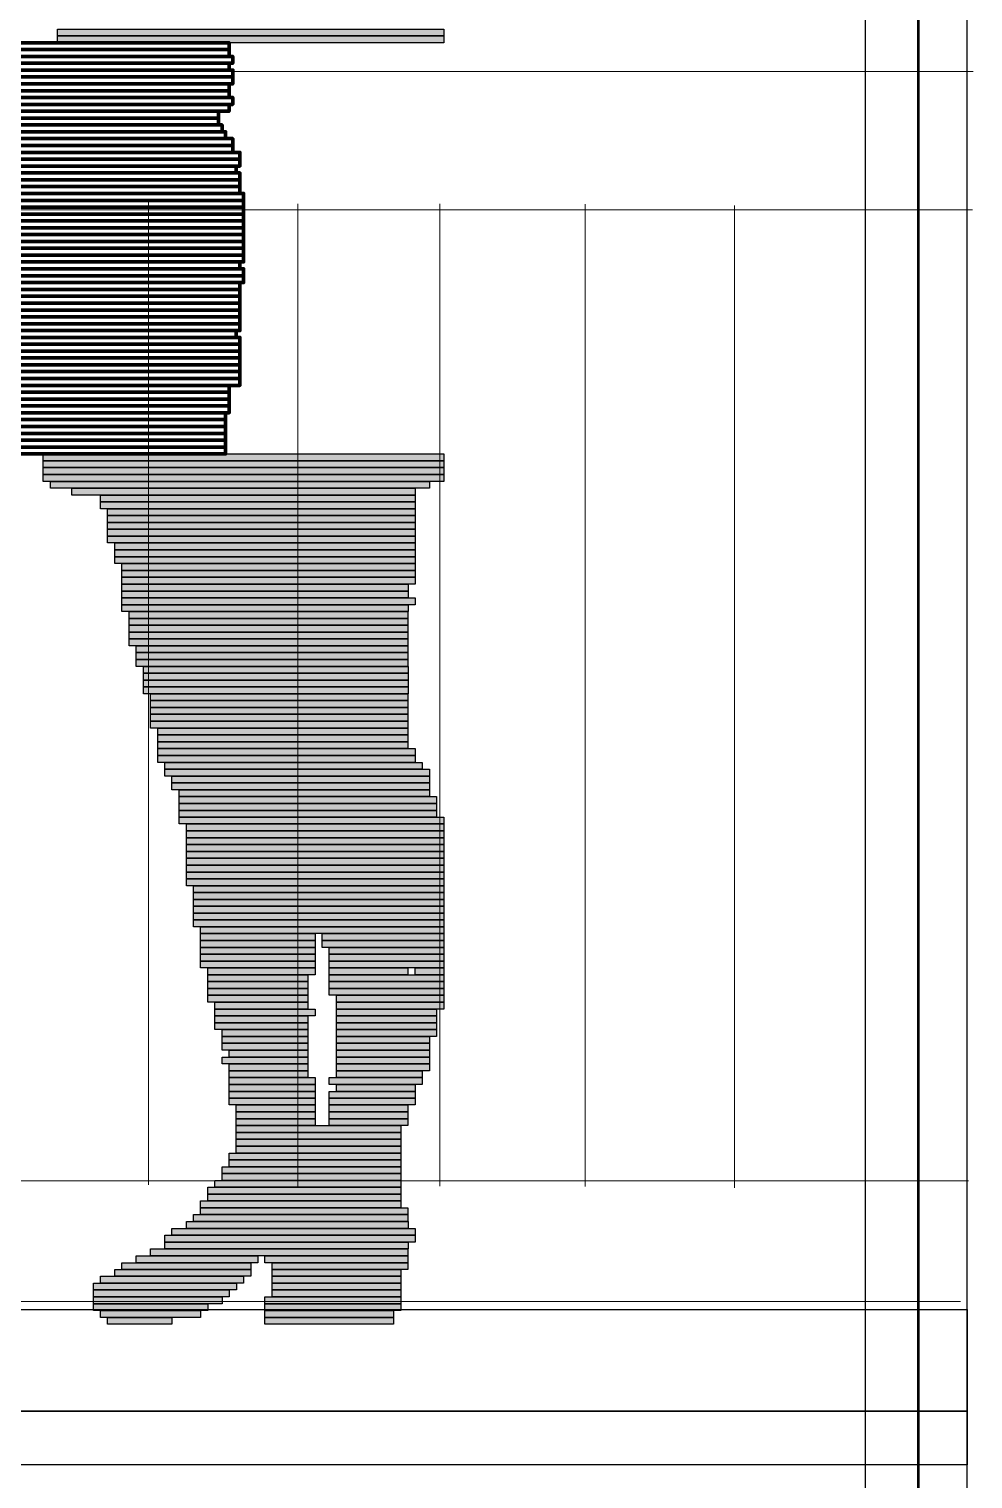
# Model space of a CAD drawing. Header units: millimetres. Extents: x 6 to 41668, y 1529 to 28527.
# Drawn here: x 17979 to 18825, y 14957 to 16258 of the extents above; entities that cross this region are included whole.
import ezdxf

# ---------------------------------------------------------------- set-up
doc = ezdxf.new("R2010")
doc.units = ezdxf.units.MM
doc.header["$LTSCALE"] = 50
doc.linetypes.add('PDF_211-7_211-7_0-0_0-0', pattern=[423.4, 211.7, -211.7, 0, 0])
for name, color, linetype in [('00_Wand_Bestand', 7, 'Continuous'), ('05_Linien_stark', 7, 'Continuous'), ('07_Bemassung', 6, 'Continuous'), ('08_Schnittlinie', 1, 'Continuous')]:
    doc.layers.add(name, color=color, linetype=linetype)

msp = doc.modelspace()

# ---------------------------------------------------------------- hatches: boundary and pattern name
at = {"layer": '00_Wand_Bestand'}
for points in [[(18004.2, 16258), (18350.5, 16258), (18350.5, 16251.9), (18004.2, 16251.9)], [(18004.2, 16251.9), (18350.5, 16251.9), (18350.5, 16245.7), (18004.2, 16245.7)], [(17991.4, 15876.8), (18350.5, 15876.8), (18350.5, 15870.7), (17991.4, 15870.7)], [(17991.4, 15870.7), (18350.5, 15870.7), (18350.5, 15864.5), (17991.4, 15864.5)], [(17991.4, 15864.5), (18350.5, 15864.5), (18350.5, 15858.4), (17991.4, 15858.4)], [(17991.4, 15858.4), (18350.5, 15858.4), (18350.5, 15852.2), (17991.4, 15852.2)], [(17997.8, 15852.2), (18337.7, 15852.2), (18337.7, 15846.1), (17997.8, 15846.1)], [(18017.1, 15846.1), (18324.9, 15846.1), (18324.9, 15839.9), (18017.1, 15839.9)], [(18042.7, 15839.9), (18324.8, 15839.9), (18324.8, 15833.8), (18042.7, 15833.8)], [(18042.7, 15833.8), (18324.8, 15833.8), (18324.8, 15827.6), (18042.7, 15827.6)], [(18049.1, 15827.6), (18324.9, 15827.6), (18324.9, 15821.5), (18049.1, 15821.5)], [(18049.1, 15821.5), (18324.9, 15821.5), (18324.9, 15815.3), (18049.1, 15815.3)], [(18049.1, 15815.3), (18324.9, 15815.3), (18324.9, 15809.2), (18049.1, 15809.2)], [(18049.1, 15809.2), (18324.9, 15809.2), (18324.9, 15803), (18049.1, 15803)], [(18049.1, 15803), (18324.9, 15803), (18324.9, 15796.9), (18049.1, 15796.9)], [(18055.6, 15796.9), (18324.9, 15796.9), (18324.9, 15790.7), (18055.6, 15790.7)], [(18055.6, 15790.7), (18324.9, 15790.7), (18324.9, 15784.5), (18055.6, 15784.5)], [(18055.6, 15784.5), (18324.9, 15784.5), (18324.9, 15778.4), (18055.6, 15778.4)], [(18062, 15778.4), (18324.9, 15778.4), (18324.9, 15772.3), (18062, 15772.3)], [(18062, 15772.3), (18324.9, 15772.3), (18324.9, 15766.1), (18062, 15766.1)], [(18062, 15766.1), (18324.9, 15766.1), (18324.9, 15760), (18062, 15760)], [(18062, 15760), (18318.5, 15760), (18318.5, 15753.8), (18062, 15753.8)], [(18062, 15753.8), (18318.5, 15753.8), (18318.5, 15747.7), (18062, 15747.7)], [(18062, 15747.7), (18324.9, 15747.7), (18324.9, 15741.5), (18062, 15741.5)], [(18062, 15741.5), (18318.5, 15741.5), (18318.5, 15735.4), (18062, 15735.4)], [(18068.4, 15735.4), (18318.4, 15735.4), (18318.4, 15729.2), (18068.4, 15729.2)], [(18068.4, 15729.2), (18318.4, 15729.2), (18318.4, 15723.1), (18068.4, 15723.1)], [(18068.4, 15723.1), (18318.4, 15723.1), (18318.4, 15716.9), (18068.4, 15716.9)], [(18068.4, 15716.9), (18318.4, 15716.9), (18318.4, 15710.8), (18068.4, 15710.8)], [(18068.4, 15710.8), (18318.4, 15710.8), (18318.4, 15704.6), (18068.4, 15704.6)], [(18074.8, 15704.6), (18318.4, 15704.6), (18318.4, 15698.5), (18074.8, 15698.5)], [(18074.8, 15698.5), (18318.4, 15698.5), (18318.4, 15692.3), (18074.8, 15692.3)], [(18074.8, 15692.3), (18318.4, 15692.3), (18318.4, 15686.2), (18074.8, 15686.2)], [(18081.2, 15686.2), (18318.5, 15686.2), (18318.5, 15680.1), (18081.2, 15680.1)], [(18081.2, 15680.1), (18318.5, 15680.1), (18318.5, 15673.9), (18081.2, 15673.9)], [(18081.2, 15673.9), (18318.5, 15673.9), (18318.5, 15667.7), (18081.2, 15667.7)], [(18081.2, 15667.7), (18318.5, 15667.7), (18318.5, 15661.6), (18081.2, 15661.6)], [(18087.6, 15661.6), (18318.4, 15661.6), (18318.4, 15655.5), (18087.6, 15655.5)], [(18087.6, 15655.5), (18318.4, 15655.5), (18318.4, 15649.3), (18087.6, 15649.3)], [(18087.6, 15649.3), (18318.4, 15649.3), (18318.4, 15643.2), (18087.6, 15643.2)], [(18087.6, 15643.2), (18318.4, 15643.2), (18318.4, 15637), (18087.6, 15637)], [(18087.6, 15637), (18318.4, 15637), (18318.4, 15630.9), (18087.6, 15630.9)], [(18094, 15630.9), (18318.4, 15630.9), (18318.4, 15624.7), (18094, 15624.7)], [(18094, 15624.7), (18318.4, 15624.7), (18318.4, 15618.6), (18094, 15618.6)], [(18094, 15618.6), (18318.4, 15618.6), (18318.4, 15612.4), (18094, 15612.4)], [(18094, 15612.4), (18324.9, 15612.4), (18324.9, 15606.3), (18094, 15606.3)], [(18094, 15606.3), (18324.9, 15606.3), (18324.9, 15600.1), (18094, 15600.1)], [(18100.4, 15600.1), (18331.3, 15600.1), (18331.3, 15594), (18100.4, 15594)], [(18100.4, 15594), (18337.7, 15594), (18337.7, 15587.8), (18100.4, 15587.8)], [(18106.8, 15587.8), (18337.7, 15587.8), (18337.7, 15581.7), (18106.8, 15581.7)], [(18106.8, 15581.7), (18337.7, 15581.7), (18337.7, 15575.5), (18106.8, 15575.5)], [(18113.2, 15575.5), (18337.7, 15575.5), (18337.7, 15569.4), (18113.2, 15569.4)], [(18113.2, 15569.4), (18344.1, 15569.4), (18344.1, 15563.2), (18113.2, 15563.2)], [(18113.2, 15563.2), (18344.1, 15563.2), (18344.1, 15557), (18113.2, 15557)], [(18113.2, 15557), (18344.1, 15557), (18344.1, 15550.9), (18113.2, 15550.9)], [(18113.2, 15550.9), (18350.5, 15550.9), (18350.5, 15544.8), (18113.2, 15544.8)], [(18119.7, 15544.8), (18350.5, 15544.8), (18350.5, 15538.6), (18119.7, 15538.6)], [(18119.7, 15538.6), (18350.5, 15538.6), (18350.5, 15532.5), (18119.7, 15532.5)], [(18119.7, 15532.5), (18350.5, 15532.5), (18350.5, 15526.3), (18119.7, 15526.3)], [(18119.7, 15526.3), (18350.5, 15526.3), (18350.5, 15520.2), (18119.7, 15520.2)], [(18119.7, 15520.2), (18350.5, 15520.2), (18350.5, 15514), (18119.7, 15514)], [(18119.7, 15514), (18350.5, 15514), (18350.5, 15507.9), (18119.7, 15507.9)], [(18119.7, 15507.9), (18350.5, 15507.9), (18350.5, 15501.7), (18119.7, 15501.7)], [(18119.7, 15501.7), (18350.5, 15501.7), (18350.5, 15495.6), (18119.7, 15495.6)], [(18119.7, 15495.6), (18350.5, 15495.6), (18350.5, 15489.4), (18119.7, 15489.4)], [(18126.1, 15489.4), (18350.5, 15489.4), (18350.5, 15483.3), (18126.1, 15483.3)], [(18126.1, 15483.3), (18350.5, 15483.3), (18350.5, 15477.1), (18126.1, 15477.1)], [(18126.1, 15477.1), (18350.5, 15477.1), (18350.5, 15471), (18126.1, 15471)], [(18126.1, 15471), (18350.5, 15471), (18350.5, 15464.8), (18126.1, 15464.8)], [(18126.1, 15464.8), (18350.5, 15464.8), (18350.5, 15458.7), (18126.1, 15458.7)], [(18126.1, 15458.7), (18350.5, 15458.7), (18350.5, 15452.5), (18126.1, 15452.5)], [(18132.5, 15452.5), (18350.5, 15452.5), (18350.5, 15446.4), (18132.5, 15446.4)], [(18132.5, 15446.4), (18235.1, 15446.4), (18235.1, 15440.2), (18132.5, 15440.2)], [(18241.5, 15446.4), (18350.5, 15446.4), (18350.5, 15440.2), (18241.5, 15440.2)], [(18132.5, 15440.2), (18235.1, 15440.2), (18235.1, 15434.1), (18132.5, 15434.1)], [(18132.5, 15434.1), (18235.1, 15434.1), (18235.1, 15428), (18132.5, 15428)], [(18241.5, 15440.2), (18350.5, 15440.2), (18350.5, 15434.1), (18241.5, 15434.1)], [(18247.9, 15434.1), (18350.5, 15434.1), (18350.5, 15428), (18247.9, 15428)], [(18132.5, 15428), (18235.1, 15428), (18235.1, 15421.8), (18132.5, 15421.8)], [(18132.5, 15421.8), (18235.1, 15421.8), (18235.1, 15415.6), (18132.5, 15415.6)], [(18247.9, 15428), (18350.5, 15428), (18350.5, 15421.8), (18247.9, 15421.8)], [(18247.9, 15421.8), (18350.5, 15421.8), (18350.5, 15415.6), (18247.9, 15415.6)], [(18138.9, 15415.6), (18235.1, 15415.6), (18235.1, 15409.5), (18138.9, 15409.5)], [(18138.9, 15409.5), (18228.7, 15409.5), (18228.7, 15403.4), (18138.9, 15403.4)], [(18138.9, 15403.4), (18228.7, 15403.4), (18228.7, 15397.2), (18138.9, 15397.2)], [(18247.9, 15415.6), (18318.4, 15415.6), (18318.4, 15409.5), (18247.9, 15409.5)], [(18247.9, 15409.5), (18350.5, 15409.5), (18350.5, 15403.4), (18247.9, 15403.4)], [(18247.9, 15403.4), (18350.5, 15403.4), (18350.5, 15397.2), (18247.9, 15397.2)], [(18324.9, 15415.6), (18350.5, 15415.6), (18350.5, 15409.5), (18324.9, 15409.5)], [(18138.9, 15397.2), (18228.7, 15397.2), (18228.7, 15391.1), (18138.9, 15391.1)], [(18138.9, 15391.1), (18228.7, 15391.1), (18228.7, 15384.9), (18138.9, 15384.9)], [(18247.9, 15397.2), (18350.5, 15397.2), (18350.5, 15391.1), (18247.9, 15391.1)], [(18254.3, 15391.1), (18350.5, 15391.1), (18350.5, 15384.9), (18254.3, 15384.9)], [(18145.3, 15384.9), (18228.7, 15384.9), (18228.7, 15378.7), (18145.3, 15378.7)], [(18145.3, 15378.7), (18235.1, 15378.7), (18235.1, 15372.6), (18145.3, 15372.6)], [(18254.3, 15384.9), (18350.5, 15384.9), (18350.5, 15378.7), (18254.3, 15378.7)], [(18254.3, 15378.7), (18344.1, 15378.7), (18344.1, 15372.6), (18254.3, 15372.6)], [(18145.3, 15372.6), (18228.7, 15372.6), (18228.7, 15366.5), (18145.3, 15366.5)], [(18145.3, 15366.5), (18228.7, 15366.5), (18228.7, 15360.3), (18145.3, 15360.3)], [(18254.3, 15372.6), (18344.1, 15372.6), (18344.1, 15366.5), (18254.3, 15366.5)], [(18254.3, 15366.5), (18344.1, 15366.5), (18344.1, 15360.3), (18254.3, 15360.3)], [(18151.7, 15360.3), (18228.7, 15360.3), (18228.7, 15354.2), (18151.7, 15354.2)], [(18151.7, 15354.2), (18228.7, 15354.2), (18228.7, 15348), (18151.7, 15348)], [(18254.3, 15360.3), (18344.1, 15360.3), (18344.1, 15354.2), (18254.3, 15354.2)], [(18254.3, 15354.2), (18337.7, 15354.2), (18337.7, 15348), (18254.3, 15348)], [(18151.7, 15348), (18228.7, 15348), (18228.7, 15341.9), (18151.7, 15341.9)], [(18158.1, 15341.8), (18228.7, 15341.8), (18228.7, 15335.7), (18158.1, 15335.7)], [(18254.3, 15348), (18337.7, 15348), (18337.7, 15341.9), (18254.3, 15341.9)], [(18254.3, 15341.8), (18337.7, 15341.8), (18337.7, 15335.7), (18254.3, 15335.7)], [(18151.7, 15335.7), (18228.7, 15335.7), (18228.7, 15329.5), (18151.7, 15329.5)], [(18158.1, 15329.5), (18228.7, 15329.5), (18228.7, 15323.4), (18158.1, 15323.4)], [(18254.3, 15335.7), (18337.7, 15335.7), (18337.7, 15329.5), (18254.3, 15329.5)], [(18254.3, 15329.5), (18337.7, 15329.5), (18337.7, 15323.4), (18254.3, 15323.4)], [(18158.1, 15323.4), (18228.7, 15323.4), (18228.7, 15317.3), (18158.1, 15317.3)], [(18158.1, 15317.3), (18235.1, 15317.3), (18235.1, 15311.1), (18158.1, 15311.1)], [(18247.9, 15317.3), (18331.2, 15317.3), (18331.2, 15311.1), (18247.9, 15311.1)], [(18254.3, 15323.4), (18331.3, 15323.4), (18331.3, 15317.3), (18254.3, 15317.3)], [(18158.1, 15311.1), (18235.1, 15311.1), (18235.1, 15304.9), (18158.1, 15304.9)], [(18158.1, 15304.9), (18235.1, 15304.9), (18235.1, 15298.8), (18158.1, 15298.8)], [(18158.1, 15298.8), (18235.1, 15298.8), (18235.1, 15292.7), (18158.1, 15292.7)], [(18247.9, 15304.9), (18324.8, 15304.9), (18324.8, 15298.8), (18247.9, 15298.8)], [(18247.9, 15298.8), (18324.8, 15298.8), (18324.8, 15292.7), (18247.9, 15292.7)], [(18254.3, 15311.1), (18324.9, 15311.1), (18324.9, 15304.9), (18254.3, 15304.9)], [(18164.5, 15292.7), (18235.1, 15292.7), (18235.1, 15286.5), (18164.5, 15286.5)], [(18164.5, 15286.5), (18235.1, 15286.5), (18235.1, 15280.4), (18164.5, 15280.4)], [(18247.9, 15292.7), (18318.4, 15292.7), (18318.4, 15286.5), (18247.9, 15286.5)], [(18247.9, 15286.5), (18318.4, 15286.5), (18318.4, 15280.4), (18247.9, 15280.4)], [(18164.5, 15280.4), (18235.1, 15280.4), (18235.1, 15274.2), (18164.5, 15274.2)], [(18164.5, 15274.2), (18312, 15274.2), (18312, 15268.1), (18164.5, 15268.1)], [(18247.9, 15280.4), (18318.4, 15280.4), (18318.4, 15274.2), (18247.9, 15274.2)], [(18164.5, 15268.1), (18312, 15268.1), (18312, 15261.9), (18164.5, 15261.9)], [(18164.5, 15261.9), (18312, 15261.9), (18312, 15255.8), (18164.5, 15255.8)], [(18158.1, 15249.6), (18312, 15249.6), (18312, 15243.5), (18158.1, 15243.5)], [(18164.5, 15255.8), (18312, 15255.8), (18312, 15249.6), (18164.5, 15249.6)], [(18151.7, 15237.3), (18312, 15237.3), (18312, 15231.2), (18151.7, 15231.2)], [(18158.1, 15243.5), (18312, 15243.5), (18312, 15237.3), (18158.1, 15237.3)], [(18145.3, 15225), (18312, 15225), (18312, 15218.9), (18145.3, 15218.9)], [(18151.7, 15231.2), (18312, 15231.2), (18312, 15225), (18151.7, 15225)], [(18138.9, 15218.9), (18312, 15218.9), (18312, 15212.7), (18138.9, 15212.7)], [(18138.9, 15212.7), (18312, 15212.7), (18312, 15206.6), (18138.9, 15206.6)], [(18132.5, 15206.6), (18312, 15206.6), (18312, 15200.5), (18132.5, 15200.5)], [(18132.5, 15200.5), (18318.4, 15200.5), (18318.4, 15194.3), (18132.5, 15194.3)], [(18106.8, 15182), (18324.8, 15182), (18324.8, 15175.8), (18106.8, 15175.8)], [(18119.7, 15188.1), (18318.5, 15188.1), (18318.5, 15182), (18119.7, 15182)], [(18126.1, 15194.3), (18318.4, 15194.3), (18318.4, 15188.1), (18126.1, 15188.1)], [(18100.4, 15175.8), (18324.9, 15175.8), (18324.9, 15169.7), (18100.4, 15169.7)], [(18100.4, 15169.7), (18318.5, 15169.7), (18318.5, 15163.6), (18100.4, 15163.6)], [(18074.8, 15157.4), (18183.8, 15157.4), (18183.8, 15151.2), (18074.8, 15151.2)], [(18087.6, 15163.6), (18318.4, 15163.6), (18318.4, 15157.4), (18087.6, 15157.4)], [(18190.2, 15157.4), (18318.4, 15157.4), (18318.4, 15151.2), (18190.2, 15151.2)], [(18055.6, 15145.1), (18177.4, 15145.1), (18177.4, 15139), (18055.6, 15139)], [(18062, 15151.2), (18177.4, 15151.2), (18177.4, 15145.1), (18062, 15145.1)], [(18196.6, 15151.2), (18318.4, 15151.2), (18318.4, 15145.1), (18196.6, 15145.1)], [(18196.6, 15145.1), (18312, 15145.1), (18312, 15139), (18196.6, 15139)], [(18036.3, 15132.8), (18164.6, 15132.8), (18164.6, 15126.7), (18036.3, 15126.7)], [(18042.7, 15139), (18170.9, 15139), (18170.9, 15132.8), (18042.7, 15132.8)], [(18196.6, 15139), (18312, 15139), (18312, 15132.8), (18196.6, 15132.8)], [(18196.6, 15132.8), (18312, 15132.8), (18312, 15126.7), (18196.6, 15126.7)], [(18036.3, 15126.7), (18158.1, 15126.7), (18158.1, 15120.5), (18036.3, 15120.5)], [(18036.3, 15120.5), (18151.7, 15120.5), (18151.7, 15114.4), (18036.3, 15114.4)], [(18190.2, 15120.5), (18312, 15120.5), (18312, 15114.4), (18190.2, 15114.4)], [(18196.6, 15126.7), (18312, 15126.7), (18312, 15120.5), (18196.6, 15120.5)], [(18036.3, 15114.4), (18138.9, 15114.4), (18138.9, 15108.2), (18036.3, 15108.2)], [(18042.7, 15108.2), (18132.5, 15108.2), (18132.5, 15102.1), (18042.7, 15102.1)], [(18190.2, 15114.4), (18312, 15114.4), (18312, 15108.2), (18190.2, 15108.2)], [(18190.2, 15108.2), (18305.6, 15108.2), (18305.6, 15102.1), (18190.2, 15102.1)], [(18049.1, 15102), (18106.8, 15102), (18106.8, 15095.9), (18049.1, 15095.9)], [(18190.2, 15102), (18305.6, 15102), (18305.6, 15095.9), (18190.2, 15095.9)]]:
    msp.add_hatch(color=7, dxfattribs=at).paths.add_polyline_path(points)

# ---------------------------------------------------------------- linework, layer by layer
for points in [[(18004.2, 16258), (18350.5, 16258), (18350.5, 16251.9), (18004.2, 16251.9)], [(18004.2, 16251.9), (18350.5, 16251.9), (18350.5, 16245.7), (18004.2, 16245.7)], [(17991.4, 15876.8), (18350.5, 15876.8), (18350.5, 15870.7), (17991.4, 15870.7)], [(17991.4, 15870.7), (18350.5, 15870.7), (18350.5, 15864.5), (17991.4, 15864.5)], [(17991.4, 15864.5), (18350.5, 15864.5), (18350.5, 15858.4), (17991.4, 15858.4)], [(17991.4, 15858.4), (18350.5, 15858.4), (18350.5, 15852.2), (17991.4, 15852.2)], [(17997.8, 15852.2), (18337.7, 15852.2), (18337.7, 15846.1), (17997.8, 15846.1)], [(18017.1, 15846.1), (18324.9, 15846.1), (18324.9, 15839.9), (18017.1, 15839.9)], [(18042.7, 15839.9), (18324.8, 15839.9), (18324.8, 15833.8), (18042.7, 15833.8)], [(18042.7, 15833.8), (18324.8, 15833.8), (18324.8, 15827.6), (18042.7, 15827.6)], [(18049.1, 15827.6), (18324.9, 15827.6), (18324.9, 15821.5), (18049.1, 15821.5)], [(18049.1, 15821.5), (18324.9, 15821.5), (18324.9, 15815.3), (18049.1, 15815.3)], [(18049.1, 15815.3), (18324.9, 15815.3), (18324.9, 15809.2), (18049.1, 15809.2)], [(18049.1, 15809.2), (18324.9, 15809.2), (18324.9, 15803), (18049.1, 15803)], [(18049.1, 15803), (18324.9, 15803), (18324.9, 15796.9), (18049.1, 15796.9)], [(18055.6, 15796.9), (18324.9, 15796.9), (18324.9, 15790.7), (18055.6, 15790.7)], [(18055.6, 15790.7), (18324.9, 15790.7), (18324.9, 15784.5), (18055.6, 15784.5)], [(18055.6, 15784.5), (18324.9, 15784.5), (18324.9, 15778.4), (18055.6, 15778.4)], [(18062, 15778.4), (18324.9, 15778.4), (18324.9, 15772.3), (18062, 15772.3)], [(18062, 15772.3), (18324.9, 15772.3), (18324.9, 15766.1), (18062, 15766.1)], [(18062, 15766.1), (18324.9, 15766.1), (18324.9, 15760), (18062, 15760)], [(18062, 15760), (18318.5, 15760), (18318.5, 15753.8), (18062, 15753.8)], [(18062, 15753.8), (18318.5, 15753.8), (18318.5, 15747.7), (18062, 15747.7)], [(18062, 15747.7), (18324.9, 15747.7), (18324.9, 15741.5), (18062, 15741.5)], [(18062, 15741.5), (18318.5, 15741.5), (18318.5, 15735.4), (18062, 15735.4)], [(18068.4, 15735.4), (18318.4, 15735.4), (18318.4, 15729.2), (18068.4, 15729.2)], [(18068.4, 15729.2), (18318.4, 15729.2), (18318.4, 15723.1), (18068.4, 15723.1)], [(18068.4, 15723.1), (18318.4, 15723.1), (18318.4, 15716.9), (18068.4, 15716.9)], [(18068.4, 15716.9), (18318.4, 15716.9), (18318.4, 15710.8), (18068.4, 15710.8)], [(18068.4, 15710.8), (18318.4, 15710.8), (18318.4, 15704.6), (18068.4, 15704.6)], [(18074.8, 15704.6), (18318.4, 15704.6), (18318.4, 15698.5), (18074.8, 15698.5)], [(18074.8, 15698.5), (18318.4, 15698.5), (18318.4, 15692.3), (18074.8, 15692.3)], [(18074.8, 15692.3), (18318.4, 15692.3), (18318.4, 15686.2), (18074.8, 15686.2)], [(18081.2, 15686.2), (18318.5, 15686.2), (18318.5, 15680.1), (18081.2, 15680.1)], [(18081.2, 15680.1), (18318.5, 15680.1), (18318.5, 15673.9), (18081.2, 15673.9)], [(18081.2, 15673.9), (18318.5, 15673.9), (18318.5, 15667.7), (18081.2, 15667.7)], [(18081.2, 15667.7), (18318.5, 15667.7), (18318.5, 15661.6), (18081.2, 15661.6)], [(18087.6, 15661.6), (18318.4, 15661.6), (18318.4, 15655.5), (18087.6, 15655.5)], [(18087.6, 15655.5), (18318.4, 15655.5), (18318.4, 15649.3), (18087.6, 15649.3)], [(18087.6, 15649.3), (18318.4, 15649.3), (18318.4, 15643.2), (18087.6, 15643.2)], [(18087.6, 15643.2), (18318.4, 15643.2), (18318.4, 15637), (18087.6, 15637)], [(18087.6, 15637), (18318.4, 15637), (18318.4, 15630.9), (18087.6, 15630.9)], [(18094, 15630.9), (18318.4, 15630.9), (18318.4, 15624.7), (18094, 15624.7)], [(18094, 15624.7), (18318.4, 15624.7), (18318.4, 15618.6), (18094, 15618.6)], [(18094, 15618.6), (18318.4, 15618.6), (18318.4, 15612.4), (18094, 15612.4)], [(18094, 15612.4), (18324.9, 15612.4), (18324.9, 15606.3), (18094, 15606.3)], [(18094, 15606.3), (18324.9, 15606.3), (18324.9, 15600.1), (18094, 15600.1)], [(18100.4, 15600.1), (18331.3, 15600.1), (18331.3, 15594), (18100.4, 15594)], [(18100.4, 15594), (18337.7, 15594), (18337.7, 15587.8), (18100.4, 15587.8)], [(18106.8, 15587.8), (18337.7, 15587.8), (18337.7, 15581.7), (18106.8, 15581.7)], [(18106.8, 15581.7), (18337.7, 15581.7), (18337.7, 15575.5), (18106.8, 15575.5)], [(18113.2, 15575.5), (18337.7, 15575.5), (18337.7, 15569.4), (18113.2, 15569.4)], [(18113.2, 15569.4), (18344.1, 15569.4), (18344.1, 15563.2), (18113.2, 15563.2)], [(18113.2, 15563.2), (18344.1, 15563.2), (18344.1, 15557), (18113.2, 15557)], [(18113.2, 15557), (18344.1, 15557), (18344.1, 15550.9), (18113.2, 15550.9)], [(18113.2, 15550.9), (18350.5, 15550.9), (18350.5, 15544.8), (18113.2, 15544.8)], [(18119.7, 15544.8), (18350.5, 15544.8), (18350.5, 15538.6), (18119.7, 15538.6)], [(18119.7, 15538.6), (18350.5, 15538.6), (18350.5, 15532.5), (18119.7, 15532.5)], [(18119.7, 15532.5), (18350.5, 15532.5), (18350.5, 15526.3), (18119.7, 15526.3)], [(18119.7, 15526.3), (18350.5, 15526.3), (18350.5, 15520.2), (18119.7, 15520.2)], [(18119.7, 15520.2), (18350.5, 15520.2), (18350.5, 15514), (18119.7, 15514)], [(18119.7, 15514), (18350.5, 15514), (18350.5, 15507.9), (18119.7, 15507.9)], [(18119.7, 15507.9), (18350.5, 15507.9), (18350.5, 15501.7), (18119.7, 15501.7)], [(18119.7, 15501.7), (18350.5, 15501.7), (18350.5, 15495.6), (18119.7, 15495.6)], [(18119.7, 15495.6), (18350.5, 15495.6), (18350.5, 15489.4), (18119.7, 15489.4)], [(18126.1, 15489.4), (18350.5, 15489.4), (18350.5, 15483.3), (18126.1, 15483.3)], [(18126.1, 15483.3), (18350.5, 15483.3), (18350.5, 15477.1), (18126.1, 15477.1)], [(18126.1, 15477.1), (18350.5, 15477.1), (18350.5, 15471), (18126.1, 15471)], [(18126.1, 15471), (18350.5, 15471), (18350.5, 15464.8), (18126.1, 15464.8)], [(18126.1, 15464.8), (18350.5, 15464.8), (18350.5, 15458.7), (18126.1, 15458.7)], [(18126.1, 15458.7), (18350.5, 15458.7), (18350.5, 15452.5), (18126.1, 15452.5)], [(18132.5, 15452.5), (18350.5, 15452.5), (18350.5, 15446.4), (18132.5, 15446.4)], [(18132.5, 15446.4), (18235.1, 15446.4), (18235.1, 15440.2), (18132.5, 15440.2)], [(18241.5, 15446.4), (18350.5, 15446.4), (18350.5, 15440.2), (18241.5, 15440.2)], [(18132.5, 15440.2), (18235.1, 15440.2), (18235.1, 15434.1), (18132.5, 15434.1)], [(18132.5, 15434.1), (18235.1, 15434.1), (18235.1, 15428), (18132.5, 15428)], [(18241.5, 15440.2), (18350.5, 15440.2), (18350.5, 15434.1), (18241.5, 15434.1)], [(18247.9, 15434.1), (18350.5, 15434.1), (18350.5, 15428), (18247.9, 15428)], [(18132.5, 15428), (18235.1, 15428), (18235.1, 15421.8), (18132.5, 15421.8)], [(18132.5, 15421.8), (18235.1, 15421.8), (18235.1, 15415.6), (18132.5, 15415.6)], [(18247.9, 15428), (18350.5, 15428), (18350.5, 15421.8), (18247.9, 15421.8)], [(18247.9, 15421.8), (18350.5, 15421.8), (18350.5, 15415.6), (18247.9, 15415.6)], [(18138.9, 15415.6), (18235.1, 15415.6), (18235.1, 15409.5), (18138.9, 15409.5)], [(18138.9, 15409.5), (18228.7, 15409.5), (18228.7, 15403.4), (18138.9, 15403.4)], [(18138.9, 15403.4), (18228.7, 15403.4), (18228.7, 15397.2), (18138.9, 15397.2)], [(18247.9, 15415.6), (18318.4, 15415.6), (18318.4, 15409.5), (18247.9, 15409.5)], [(18247.9, 15409.5), (18350.5, 15409.5), (18350.5, 15403.4), (18247.9, 15403.4)], [(18247.9, 15403.4), (18350.5, 15403.4), (18350.5, 15397.2), (18247.9, 15397.2)], [(18324.9, 15415.6), (18350.5, 15415.6), (18350.5, 15409.5), (18324.9, 15409.5)], [(18138.9, 15397.2), (18228.7, 15397.2), (18228.7, 15391.1), (18138.9, 15391.1)], [(18138.9, 15391.1), (18228.7, 15391.1), (18228.7, 15384.9), (18138.9, 15384.9)], [(18247.9, 15397.2), (18350.5, 15397.2), (18350.5, 15391.1), (18247.9, 15391.1)], [(18254.3, 15391.1), (18350.5, 15391.1), (18350.5, 15384.9), (18254.3, 15384.9)], [(18145.3, 15384.9), (18228.7, 15384.9), (18228.7, 15378.7), (18145.3, 15378.7)], [(18145.3, 15378.7), (18235.1, 15378.7), (18235.1, 15372.6), (18145.3, 15372.6)], [(18254.3, 15384.9), (18350.5, 15384.9), (18350.5, 15378.7), (18254.3, 15378.7)], [(18254.3, 15378.7), (18344.1, 15378.7), (18344.1, 15372.6), (18254.3, 15372.6)], [(18145.3, 15372.6), (18228.7, 15372.6), (18228.7, 15366.5), (18145.3, 15366.5)], [(18145.3, 15366.5), (18228.7, 15366.5), (18228.7, 15360.3), (18145.3, 15360.3)], [(18254.3, 15372.6), (18344.1, 15372.6), (18344.1, 15366.5), (18254.3, 15366.5)], [(18254.3, 15366.5), (18344.1, 15366.5), (18344.1, 15360.3), (18254.3, 15360.3)], [(18151.7, 15360.3), (18228.7, 15360.3), (18228.7, 15354.2), (18151.7, 15354.2)], [(18151.7, 15354.2), (18228.7, 15354.2), (18228.7, 15348), (18151.7, 15348)], [(18254.3, 15360.3), (18344.1, 15360.3), (18344.1, 15354.2), (18254.3, 15354.2)], [(18254.3, 15354.2), (18337.7, 15354.2), (18337.7, 15348), (18254.3, 15348)], [(18151.7, 15348), (18228.7, 15348), (18228.7, 15341.9), (18151.7, 15341.9)], [(18158.1, 15341.8), (18228.7, 15341.8), (18228.7, 15335.7), (18158.1, 15335.7)], [(18254.3, 15348), (18337.7, 15348), (18337.7, 15341.9), (18254.3, 15341.9)], [(18254.3, 15341.8), (18337.7, 15341.8), (18337.7, 15335.7), (18254.3, 15335.7)], [(18151.7, 15335.7), (18228.7, 15335.7), (18228.7, 15329.5), (18151.7, 15329.5)], [(18158.1, 15329.5), (18228.7, 15329.5), (18228.7, 15323.4), (18158.1, 15323.4)], [(18254.3, 15335.7), (18337.7, 15335.7), (18337.7, 15329.5), (18254.3, 15329.5)], [(18254.3, 15329.5), (18337.7, 15329.5), (18337.7, 15323.4), (18254.3, 15323.4)], [(18158.1, 15323.4), (18228.7, 15323.4), (18228.7, 15317.3), (18158.1, 15317.3)], [(18158.1, 15317.3), (18235.1, 15317.3), (18235.1, 15311.1), (18158.1, 15311.1)], [(18247.9, 15317.3), (18331.2, 15317.3), (18331.2, 15311.1), (18247.9, 15311.1)], [(18254.3, 15323.4), (18331.3, 15323.4), (18331.3, 15317.3), (18254.3, 15317.3)], [(18158.1, 15311.1), (18235.1, 15311.1), (18235.1, 15304.9), (18158.1, 15304.9)], [(18158.1, 15304.9), (18235.1, 15304.9), (18235.1, 15298.8), (18158.1, 15298.8)], [(18158.1, 15298.8), (18235.1, 15298.8), (18235.1, 15292.7), (18158.1, 15292.7)], [(18247.9, 15304.9), (18324.8, 15304.9), (18324.8, 15298.8), (18247.9, 15298.8)], [(18247.9, 15298.8), (18324.8, 15298.8), (18324.8, 15292.7), (18247.9, 15292.7)], [(18254.3, 15311.1), (18324.9, 15311.1), (18324.9, 15304.9), (18254.3, 15304.9)], [(18164.5, 15292.7), (18235.1, 15292.7), (18235.1, 15286.5), (18164.5, 15286.5)], [(18164.5, 15286.5), (18235.1, 15286.5), (18235.1, 15280.4), (18164.5, 15280.4)], [(18247.9, 15292.7), (18318.4, 15292.7), (18318.4, 15286.5), (18247.9, 15286.5)], [(18247.9, 15286.5), (18318.4, 15286.5), (18318.4, 15280.4), (18247.9, 15280.4)], [(18164.5, 15280.4), (18235.1, 15280.4), (18235.1, 15274.2), (18164.5, 15274.2)], [(18164.5, 15274.2), (18312, 15274.2), (18312, 15268.1), (18164.5, 15268.1)], [(18247.9, 15280.4), (18318.4, 15280.4), (18318.4, 15274.2), (18247.9, 15274.2)], [(18164.5, 15268.1), (18312, 15268.1), (18312, 15261.9), (18164.5, 15261.9)], [(18164.5, 15261.9), (18312, 15261.9), (18312, 15255.8), (18164.5, 15255.8)], [(18158.1, 15249.6), (18312, 15249.6), (18312, 15243.5), (18158.1, 15243.5)], [(18164.5, 15255.8), (18312, 15255.8), (18312, 15249.6), (18164.5, 15249.6)], [(18151.7, 15237.3), (18312, 15237.3), (18312, 15231.2), (18151.7, 15231.2)], [(18158.1, 15243.5), (18312, 15243.5), (18312, 15237.3), (18158.1, 15237.3)], [(18145.3, 15225), (18312, 15225), (18312, 15218.9), (18145.3, 15218.9)], [(18151.7, 15231.2), (18312, 15231.2), (18312, 15225), (18151.7, 15225)], [(18138.9, 15218.9), (18312, 15218.9), (18312, 15212.7), (18138.9, 15212.7)], [(18138.9, 15212.7), (18312, 15212.7), (18312, 15206.6), (18138.9, 15206.6)], [(18132.5, 15206.6), (18312, 15206.6), (18312, 15200.5), (18132.5, 15200.5)], [(18132.5, 15200.5), (18318.4, 15200.5), (18318.4, 15194.3), (18132.5, 15194.3)], [(18106.8, 15182), (18324.8, 15182), (18324.8, 15175.8), (18106.8, 15175.8)], [(18119.7, 15188.1), (18318.5, 15188.1), (18318.5, 15182), (18119.7, 15182)], [(18126.1, 15194.3), (18318.4, 15194.3), (18318.4, 15188.1), (18126.1, 15188.1)], [(18100.4, 15175.8), (18324.9, 15175.8), (18324.9, 15169.7), (18100.4, 15169.7)], [(18100.4, 15169.7), (18318.5, 15169.7), (18318.5, 15163.6), (18100.4, 15163.6)], [(18074.8, 15157.4), (18183.8, 15157.4), (18183.8, 15151.2), (18074.8, 15151.2)], [(18087.6, 15163.6), (18318.4, 15163.6), (18318.4, 15157.4), (18087.6, 15157.4)], [(18190.2, 15157.4), (18318.4, 15157.4), (18318.4, 15151.2), (18190.2, 15151.2)], [(18055.6, 15145.1), (18177.4, 15145.1), (18177.4, 15139), (18055.6, 15139)], [(18062, 15151.2), (18177.4, 15151.2), (18177.4, 15145.1), (18062, 15145.1)], [(18196.6, 15151.2), (18318.4, 15151.2), (18318.4, 15145.1), (18196.6, 15145.1)], [(18196.6, 15145.1), (18312, 15145.1), (18312, 15139), (18196.6, 15139)], [(18036.3, 15132.8), (18164.6, 15132.8), (18164.6, 15126.7), (18036.3, 15126.7)], [(18042.7, 15139), (18170.9, 15139), (18170.9, 15132.8), (18042.7, 15132.8)], [(18196.6, 15139), (18312, 15139), (18312, 15132.8), (18196.6, 15132.8)], [(18196.6, 15132.8), (18312, 15132.8), (18312, 15126.7), (18196.6, 15126.7)], [(18036.3, 15126.7), (18158.1, 15126.7), (18158.1, 15120.5), (18036.3, 15120.5)], [(18036.3, 15120.5), (18151.7, 15120.5), (18151.7, 15114.4), (18036.3, 15114.4)], [(18190.2, 15120.5), (18312, 15120.5), (18312, 15114.4), (18190.2, 15114.4)], [(18196.6, 15126.7), (18312, 15126.7), (18312, 15120.5), (18196.6, 15120.5)], [(18036.3, 15114.4), (18138.9, 15114.4), (18138.9, 15108.2), (18036.3, 15108.2)], [(18042.7, 15108.2), (18132.5, 15108.2), (18132.5, 15102.1), (18042.7, 15102.1)], [(18190.2, 15114.4), (18312, 15114.4), (18312, 15108.2), (18190.2, 15108.2)], [(18190.2, 15108.2), (18305.6, 15108.2), (18305.6, 15102.1), (18190.2, 15102.1)], [(18049.1, 15102), (18106.8, 15102), (18106.8, 15095.9), (18049.1, 15095.9)], [(18190.2, 15102), (18305.6, 15102), (18305.6, 15095.9), (18190.2, 15095.9)]]:
    msp.add_lwpolyline(points, close=True, dxfattribs=at)
at = {"layer": '05_Linien_stark', "lineweight": 15}
for p, q in [((16825.2, 16219.8), (18825.2, 16219.8)), ((16825.2, 16219.8), (18825.2, 16219.8)), ((16833.8, 16095.9), (18824.7, 16095.9)), ((16833.8, 16095.9), (18824.7, 16095.9)), ((18085.8, 16102.4), (18085.8, 15221)), ((18085.8, 16102.4), (18085.8, 15221)), ((18219.7, 16101.2), (18219.7, 15219.9)), ((18219.7, 16101.2), (18219.7, 15219.9)), ((18347.1, 16101.2), (18347.1, 15219.8)), ((18347.1, 16101.2), (18347.1, 15219.8)), ((18477.4, 16100.9), (18477.4, 15219.5)), ((18477.4, 16100.9), (18477.4, 15219.5)), ((18611.2, 16099.8), (18611.2, 15218.4)), ((18611.2, 16099.8), (18611.2, 15218.4)), ((16826.9, 15224.7), (18821.2, 15224.7)), ((16826.9, 15224.7), (18821.2, 15224.7))]:
    msp.add_line(p, q, dxfattribs=at)
at = {"layer": '05_Linien_stark', "lineweight": 25}
for points in [[(18728.8, 19279.3), (18819.6, 19279.3), (18819.6, 12193.4), (18728.8, 12193.4)], [(16832.4, 15109.3), (18820, 15109.3), (18820, 15017.9), (16832.4, 15017.9)], [(16832.4, 15109.3), (18820, 15109.3), (18820, 15017.9), (16832.4, 15017.9)], [(16832.3, 15018), (18820, 15018), (18820, 14969.9), (16832.3, 14969.9)], [(16832.3, 15018), (18820, 15018), (18820, 14969.9), (16832.3, 14969.9)]]:
    msp.add_lwpolyline(points, close=True, dxfattribs=at)
at = {"layer": '05_Linien_stark', "lineweight": 211}
for points in [[(17715.7, 16245.7), (18158.1, 16245.7), (18158.1, 16239.6), (17715.7, 16239.6)], [(17715.7, 16239.6), (18158.1, 16239.6), (18158.1, 16233.4), (17715.7, 16233.4)], [(17715.7, 16233.4), (18161.3, 16233.4), (18161.3, 16227.3), (17715.7, 16227.3)], [(17722.1, 16227.3), (18158.2, 16227.3), (18158.2, 16221.1), (17722.1, 16221.1)], [(17722.1, 16221.1), (18161.4, 16221.1), (18161.4, 16215), (17722.1, 16215)], [(17725.3, 16215), (18161.3, 16215), (18161.3, 16208.8), (17725.3, 16208.8)], [(17725.3, 16208.8), (18158.1, 16208.8), (18158.1, 16202.7), (17725.3, 16202.7)], [(17728.5, 16202.7), (18158.1, 16202.7), (18158.1, 16196.6), (17728.5, 16196.6)], [(17731.7, 16196.6), (18161.3, 16196.6), (18161.3, 16190.4), (17731.7, 16190.4)], [(17731.7, 16190.4), (18158.1, 16190.4), (18158.1, 16184.2), (17731.7, 16184.2)], [(17734.9, 16184.2), (18148.5, 16184.2), (18148.5, 16178.1), (17734.9, 16178.1)], [(17734.9, 16178.1), (18148.5, 16178.1), (18148.5, 16172), (17734.9, 16172)], [(17738.1, 16172), (18151.7, 16172), (18151.7, 16165.8), (17738.1, 16165.8)], [(17738.1, 16165.8), (18154.9, 16165.8), (18154.9, 16159.7), (17738.1, 16159.7)], [(17741.3, 16159.7), (18161.3, 16159.7), (18161.3, 16153.5), (17741.3, 16153.5)], [(17741.3, 16153.5), (18161.3, 16153.5), (18161.3, 16147.3), (17741.3, 16147.3)], [(17744.5, 16147.3), (18167.8, 16147.3), (18167.8, 16141.2), (17744.5, 16141.2)], [(17747.7, 16141.2), (18167.7, 16141.2), (18167.7, 16135.1), (17747.7, 16135.1)], [(17747.7, 16135.1), (18164.5, 16135.1), (18164.5, 16128.9), (17747.7, 16128.9)], [(17747.7, 16128.9), (18167.7, 16128.9), (18167.7, 16122.8), (17747.7, 16122.8)], [(17750.9, 16122.8), (18167.7, 16122.8), (18167.7, 16116.6), (17750.9, 16116.6)], [(17754.2, 16116.6), (18167.7, 16116.6), (18167.7, 16110.5), (17754.2, 16110.5)], [(17754.2, 16110.5), (18171, 16110.5), (18171, 16104.3), (17754.2, 16104.3)], [(17754.2, 16104.3), (18171, 16104.3), (18171, 16098.2), (17754.2, 16098.2)], [(17760.6, 16098.2), (18171, 16098.2), (18171, 16092), (17760.6, 16092)], [(17760.6, 16092), (18171, 16092), (18171, 16085.9), (17760.6, 16085.9)], [(17763.8, 16085.9), (18171, 16085.9), (18171, 16079.7), (17763.8, 16079.7)], [(17767, 16079.7), (18171, 16079.7), (18171, 16073.6), (17767, 16073.6)], [(17770.2, 16073.6), (18171, 16073.6), (18171, 16067.4), (17770.2, 16067.4)], [(17770.2, 16067.4), (18171, 16067.4), (18171, 16061.3), (17770.2, 16061.3)], [(17779.8, 16061.3), (18171, 16061.3), (18171, 16055.1), (17779.8, 16055.1)], [(17779.8, 16055.1), (18171, 16055.1), (18171, 16049), (17779.8, 16049)], [(17776.6, 16042.9), (18171, 16042.9), (18171, 16036.7), (17776.6, 16036.7)], [(17779.8, 16049), (18167.8, 16049), (18167.8, 16042.9), (17779.8, 16042.9)], [(17779.8, 16036.7), (18171, 16036.7), (18171, 16030.5), (17779.8, 16030.5)], [(17779.8, 16030.5), (18167.8, 16030.5), (18167.8, 16024.4), (17779.8, 16024.4)], [(17779.8, 16024.4), (18167.8, 16024.4), (18167.8, 16018.2), (17779.8, 16018.2)], [(17779.8, 16018.2), (18167.8, 16018.2), (18167.8, 16012.1), (17779.8, 16012.1)], [(17779.8, 16012.1), (18167.8, 16012.1), (18167.8, 16005.9), (17779.8, 16005.9)], [(17783, 16005.9), (18167.8, 16005.9), (18167.8, 15999.8), (17783, 15999.8)], [(17789.4, 15999.8), (18167.8, 15999.8), (18167.8, 15993.6), (17789.4, 15993.6)], [(17789.4, 15993.6), (18167.8, 15993.6), (18167.8, 15987.5), (17789.4, 15987.5)], [(17786.2, 15981.3), (18167.8, 15981.3), (18167.8, 15975.2), (17786.2, 15975.2)], [(17786.2, 15975.2), (18167.8, 15975.2), (18167.8, 15969.1), (17786.2, 15969.1)], [(17789.4, 15987.5), (18164.5, 15987.5), (18164.5, 15981.3), (17789.4, 15981.3)], [(17786.2, 15969.1), (18167.8, 15969.1), (18167.8, 15962.9), (17786.2, 15962.9)], [(17786.2, 15962.9), (18167.8, 15962.9), (18167.8, 15956.7), (17786.2, 15956.7)], [(17783, 15956.7), (18167.8, 15956.7), (18167.8, 15950.6), (17783, 15950.6)], [(17783, 15950.6), (18167.8, 15950.6), (18167.8, 15944.4), (17783, 15944.4)], [(17783, 15944.4), (18167.8, 15944.4), (18167.8, 15938.3), (17783, 15938.3)], [(17783, 15938.3), (18158.2, 15938.3), (18158.2, 15932.1), (17783, 15932.1)], [(17776.6, 15926), (18158.2, 15926), (18158.2, 15919.8), (17776.6, 15919.8)], [(17783, 15932.2), (18158.2, 15932.2), (18158.2, 15926), (17783, 15926)], [(17776.6, 15919.8), (18158.2, 15919.8), (18158.2, 15913.7), (17776.6, 15913.7)], [(17776.6, 15913.7), (18154.9, 15913.7), (18154.9, 15907.6), (17776.6, 15907.6)], [(17776.6, 15907.6), (18154.9, 15907.6), (18154.9, 15901.4), (17776.6, 15901.4)], [(17776.6, 15901.4), (18154.9, 15901.4), (18154.9, 15895.2), (17776.6, 15895.2)], [(17773.4, 15895.2), (18154.9, 15895.2), (18154.9, 15889.1), (17773.4, 15889.1)], [(17773.4, 15889.1), (18154.9, 15889.1), (18154.9, 15883), (17773.4, 15883)], [(17770.2, 15883), (18154.9, 15883), (18154.9, 15876.8), (17770.2, 15876.8)]]:
    msp.add_lwpolyline(points, close=True, dxfattribs=at)
at = {"layer": '07_Bemassung', "lineweight": 9}
msp.add_line((18814, 15116.5), (12285.6, 15116.5), dxfattribs=at)
at = {"layer": '08_Schnittlinie', "linetype": 'PDF_211-7_211-7_0-0_0-0', "lineweight": 53}
msp.add_line((18776.1, 21107.4), (18776.1, 8506.4), dxfattribs=at)

doc.saveas('drawing.dxf')
